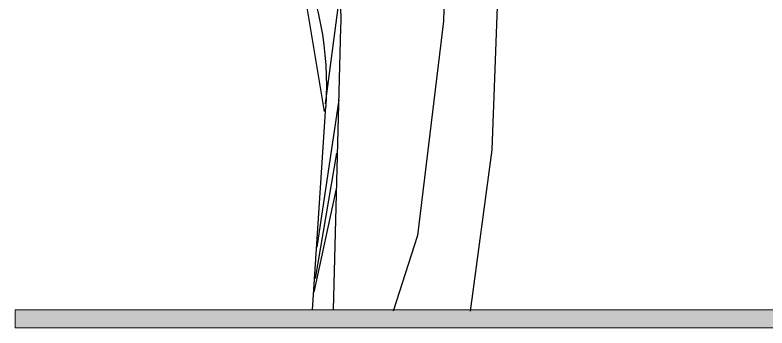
# Model space of a CAD drawing. Header units: millimetres. Extents: x 485872 to 486142, y -52344 to -52207.
# Drawn here: x 485961.768 to 485965.954, y -52339.377 to -52337.635 of the extents above; entities that cross this region are included whole.
import ezdxf

# ---------------------------------------------------------------- set-up
doc = ezdxf.new("R2010")
doc.units = ezdxf.units.MM
doc.header["$LTSCALE"] = 15

# ---------------------------------------------------------------- blocks, each defined once
blk = doc.blocks.new('m4')
at = {"color": 27}
for p, q in [((1153046.83, 193666.11), (1153061.64, 193753.86)), ((1153036.08, 193749.48), (1153046.59, 193669.64)), ((1153039.41, 193704.98), (1153042.92, 193574)), ((1153050.25, 193603.13), (1153040.14, 193671.39)), ((1153052.41, 193574), (1153046.31, 193668.45)), ((1153051.14, 193588.64), (1153041.15, 193646.77)), ((1153051.77, 193582.21), (1153041.4, 193630.22))]:
    blk.add_line(p, q, dxfattribs=at)
for centre, start, end in [((1153196, 193678.1), 154.547, 183.6902), ((1153189.35, 193709), 173.4603, 181.5354)]:
    blk.add_arc(centre, 150, start, end, dxfattribs=at)
blk = doc.blocks.new('E39')
at = {"color": 47}
for p, q in [((36.7821, 13.516), (36.8153, 12.4644)), ((36.8153, 12.4644), (36.8929, 11.8249)), ((36.6712, 12.0807), (36.7355, 11.6)), ((36.8929, 11.8249), (36.9652, 11.6))]:
    blk.add_line(p, q, dxfattribs=at)
at = {"color": 45}
blk.add_line((36.638, 12.976), (36.6712, 12.0807), dxfattribs=at)

msp = doc.modelspace()

# ---------------------------------------------------------------- hatches: boundary and pattern name
at = {"linetype": 'Continuous', "lineweight": 13}
h = msp.add_hatch(color=256, dxfattribs=at)
h.dxf.hatch_style = 1
h.paths.add_polyline_path([(485987.5776, -52339.2766), (485961.7676, -52339.2766), (485961.7676, -52339.3766), (485987.5776, -52339.3766)])

# ---------------------------------------------------------------- linework, layer by layer
msp.add_lwpolyline([(485987.5776, -52339.2766), (485961.7676, -52339.2766), (485961.7676, -52339.3766), (485987.5776, -52339.3766)], close=True, dxfattribs=at)

# ---------------------------------------------------------------- block references
at = {"lineweight": 5, "xscale": -1.867160084307194, "yscale": 1.867160084307194, "zscale": 1.867160084307194}
msp.add_blockref('E39', (486032.8937, -52360.9415), dxfattribs=at)
at = {"xscale": -0.012, "yscale": 0.012, "zscale": 0.012}
msp.add_blockref('m4', (499800.0536, -54662.1646), dxfattribs=at)

doc.saveas('drawing.dxf')
